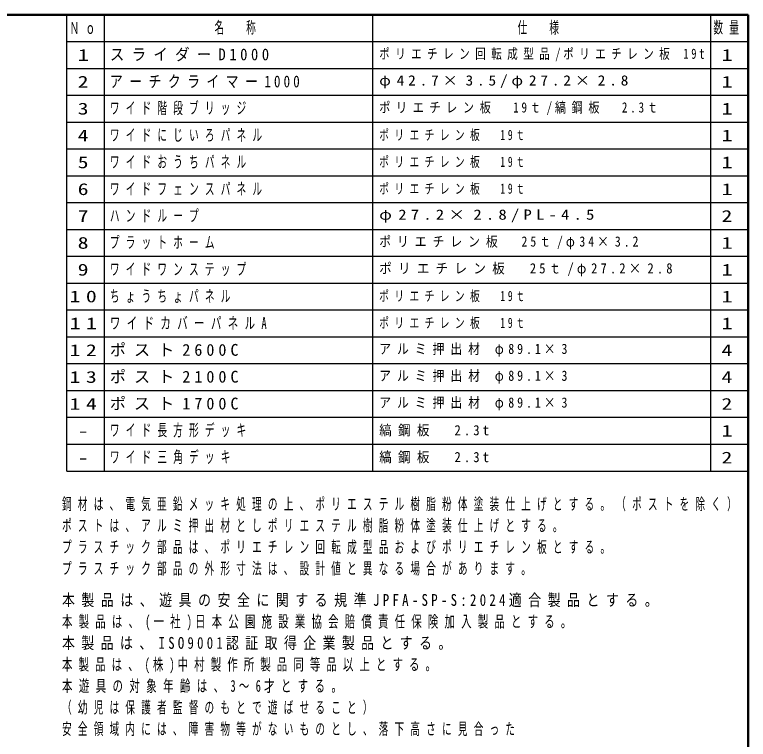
# Model space of a CAD drawing. Units: millimetres on the paper, scale 1:60. Extents: x -385 to 0, y -594 to 267.
# Drawn here: x -136.7 to 0, y 132 to 267 of the extents above; entities that cross this region are included whole.
import ezdxf
from ezdxf.enums import TextEntityAlignment as Align

# ---------------------------------------------------------------- set-up
doc = ezdxf.new("R2010")
doc.units = ezdxf.units.MM
doc.layers.add('LY_1', color=7, linetype='Continuous', lineweight=25)
doc.styles.add('ＭＳ ゴシック', font='')
doc.styles.get('ＭＳ ゴシック').set_extended_font_data('MS Gothic')

msp = doc.modelspace()

# ---------------------------------------------------------------- linework, layer by layer
at = {"layer": 'LY_1', "lineweight": 50}
for p, q in [((0, 267), (-385, 267)), ((0, 0), (0, 267))]:
    msp.add_line(p, q, dxfattribs=at)
at = {"layer": 'LY_1'}
for p, q in [((-127, 182), (-127, 267)), ((-120, 182), (-120, 267)), ((-70, 182), (-70, 267)), ((-7, 182), (-7, 267)), ((-127, 262), (0, 262)), ((-127, 257), (0, 257)), ((-127, 252), (0, 252)), ((-127, 247), (0, 247)), ((-127, 242), (0, 242)), ((-127, 237), (0, 237)), ((-127, 232), (0, 232)), ((-127, 227), (0, 227)), ((-127, 222), (0, 222)), ((-127, 217), (0, 217)), ((-127, 212), (0, 212)), ((-127, 207), (0, 207)), ((-127, 202), (0, 202)), ((-127, 197), (0, 197)), ((-127, 192), (0, 192)), ((-127, 187), (0, 187)), ((-127, 182), (0, 182))]:
    msp.add_line(p, q, dxfattribs=at)

# ---------------------------------------------------------------- texts
at = {"layer": 'LY_1', "style": 'ＭＳ ゴシック'}
for s, width, p in [('1', 1.4, (-125, 259.5)), ('1', 1.4, (-5, 259.5)), ('2', 1.35, (-125, 254.5)), ('1', 1.4, (-5, 254.5)), ('3', 1.35, (-125, 249.5)), ('1', 1.4, (-5, 249.5)), ('4', 1.35, (-125, 244.5)), ('1', 1.4, (-5, 244.5)), ('5', 1.35, (-125, 239.5)), ('1', 1.4, (-5, 239.5)), ('6', 1.35, (-125, 234.5)), ('1', 1.4, (-5, 234.5)), ('7', 1.35, (-125, 229.5)), ('2', 1.35, (-5, 229.5)), ('8', 1.35, (-125, 224.5)), ('1', 1.4, (-5, 224.5)), ('9', 1.35, (-125, 219.5)), ('1', 1.4, (-5, 219.5)), ('1', 1.4, (-5, 214.5)), ('1', 1.4, (-5, 209.5)), ('4', 1.35, (-5, 204.5)), ('4', 1.35, (-5, 199.5)), ('2', 1.35, (-5, 194.5)), ('1', 1.4, (-5, 189.5)), ('-', 1.35, (-125, 189.5)), ('2', 1.35, (-5, 184.5)), ('-', 1.35, (-125, 184.5))]:
    msp.add_text(s, height=2.199, dxfattribs=dict(at, width=width)).set_placement(p, align=Align.MIDDLE_LEFT)
for s, insert, char_height, attachment_point in [('\\T1.64;\\W0.6;Ｎｏ', (-126.5, 264.5), 2.199, 4), ('\\T1.64;\\W0.6;名\u3000称', (-99.5, 264.5), 2.199, 4), ('\\T1.64;\\W0.6;仕\u3000様', (-43, 264.5), 2.199, 4), ('\\T1.64;\\W0.6;数量', (-6.5, 264.5), 2.199, 4), ('\\T1.5;\\W0.9;スライダーD1000', (-119, 259.5), 2.199, 4), ('\\T1.53;\\W0.75;ポリエチレン回転成型品/ポリエチレン板\\~19t', (-68.8, 259.5), 1.906, 4), ('\\T1.5;\\W0.8;アーチクライマー1000', (-119, 254.5), 2.199, 4), ('\\T1.5;\\W1.1;φ42.7×3.5/φ27.2×2.8', (-68.8, 254.5), 1.906, 4), ('\\T1.64;\\W0.6;ワイド階段ブリッジ', (-119, 249.5), 2.199, 4), ('\\T1.5;\\W0.8;ポリエチレン板\u300019ｔ/縞鋼板\u30002.3ｔ', (-68.8, 249.5), 1.906, 4), ('\\T1.64;\\W0.6;ワイドにじいろパネル', (-119, 244.5), 2.199, 4), ('\\T1.55;\\W0.7;ポリエチレン板\u300019ｔ', (-68.8, 244.5), 1.906, 4), ('\\T1.64;\\W0.6;ワイドおうちパネル', (-119, 239.5), 2.199, 4), ('\\T1.55;\\W0.7;ポリエチレン板\u300019ｔ', (-68.8, 239.5), 1.906, 4), ('\\T1.64;\\W0.6;ワイドフェンスパネル', (-119, 234.5), 2.199, 4), ('\\T1.55;\\W0.7;ポリエチレン板\u300019ｔ', (-68.8, 234.5), 1.906, 4), ('\\T1.64;\\W0.6;ハンドループ', (-119, 229.5), 2.199, 4), ('\\T1.5;\\W1.2;φ27.2×2.8/PL-4.5', (-68.8, 229.5), 1.906, 4), ('\\T1.64;\\W0.6;プラットホーム', (-119, 224.5), 2.199, 4), ('\\T1.5;\\W0.85;ポリエチレン板\u300025ｔ/φ34×3.2', (-68.8, 224.5), 1.906, 4), ('\\T1.64;\\W0.6;ワイドワンステップ', (-119, 219.5), 2.199, 4), ('\\T1.5;\\W0.9;ポリエチレン板\u300025ｔ/φ27.2×2.8', (-68.8, 219.5), 1.906, 4), ('\\T1.5;\\W1.35;10', (-126.5, 214.5), 2.199, 4), ('\\T1.64;\\W0.6;ちょうちょパネル', (-119, 214.5), 2.199, 4), ('\\T1.55;\\W0.7;ポリエチレン板\u300019ｔ', (-68.8, 214.5), 1.906, 4), ('\\T1.61;\\W0.65;ワイドカバーパネルA', (-119, 209.5), 2.199, 4), ('\\T1.55;\\W0.7;ポリエチレン板\u300019ｔ', (-68.8, 209.5), 1.906, 4), ('\\T1.43;\\W1.4;11', (-126.5, 209.5), 2.199, 4), ('\\T1.5;\\W1.35;12', (-126.5, 204.5), 2.199, 4), ('\\T1.5;ポスト2600C', (-119, 204.5), 2.199, 4), ('\\T1.5;\\W0.85;アルミ押出材\\~φ89.1×3', (-68.8, 204.5), 1.906, 4), ('\\T1.5;\\W1.35;13', (-126.5, 199.5), 2.199, 4), ('\\T1.5;ポスト2100C', (-119, 199.5), 2.199, 4), ('\\T1.5;\\W0.85;アルミ押出材\\~φ89.1×3', (-68.8, 199.5), 1.906, 4), ('\\T1.5;ポスト1700C', (-119, 194.5), 2.199, 4), ('\\T1.5;\\W0.85;アルミ押出材\\~φ89.1×3', (-68.8, 194.5), 1.906, 4), ('\\T1.5;\\W1.35;14', (-126.5, 194.5), 2.199, 4), ('\\T1.64;\\W0.6;ワイド長方形デッキ', (-119, 189.5), 2.199, 4), ('\\T1.5;\\W0.9;縞鋼板\u30002.3t', (-68.8, 189.5), 1.906, 4), ('\\T1.64;\\W0.6;ワイド三角デッキ', (-119, 184.5), 2.199, 4), ('\\T1.5;\\W0.9;縞鋼板\u30002.3t', (-68.8, 184.5), 1.906, 4), ('\\T1.64;\\W0.6;鋼材は、電気亜鉛メッキ処理の上、ポリエステル樹脂粉体塗装仕上げとする。（ポストを除く）', (-127.922, 176.966), 2.199, 1), ('\\T1.64;\\W0.6;ポストは、アルミ押出材としポリエステル樹脂粉体塗装仕上げとする。', (-127.922, 172.966), 2.199, 1), ('\\T1.64;\\W0.6;プラスチック部品は、ポリエチレン回転成型品およびポリエチレン板とする。', (-127.922, 168.966), 2.199, 1), ('\\T1.64;\\W0.6;プラスチック部品の外形寸法は、設計値と異なる場合があります。', (-127.922, 164.966), 2.199, 1), ('\\T1.51;\\W0.8;本製品は、遊具の安全に関する規準JPFA-SP-S:2024適合製品とする。', (-127.922, 159.079), 2.199, 1), ('\\T1.59;\\W0.65;本製品は、(一社)日本公園施設業協会賠償責任保険加入製品とする。', (-127.922, 155.079), 2.199, 1), ('\\T1.5;\\W0.8;本製品は、ISO9001認証取得企業製品とする。', (-127.922, 151.079), 2.199, 1), ('\\T1.58;\\W0.65;本製品は、(株)中村製作所製品同等品以上とする。', (-127.922, 147.079), 2.199, 1), ('\\T1.61;\\W0.65;本遊具の対象年齢は、3～6才とする。', (-127.922, 143.079), 2.199, 1), ('\\T1.64;\\W0.6;（幼児は保護者監督のもとで遊ばせること）', (-127.922, 139.079), 2.199, 1), ('\\T1.64;\\W0.6;安全領域内には、障害物等がないものとし、落下高さに見合った', (-127.922, 135.079), 2.199, 1)]:
    msp.add_mtext(s, dxfattribs=dict(at, insert=insert, char_height=char_height, attachment_point=attachment_point))

doc.saveas('drawing.dxf')
